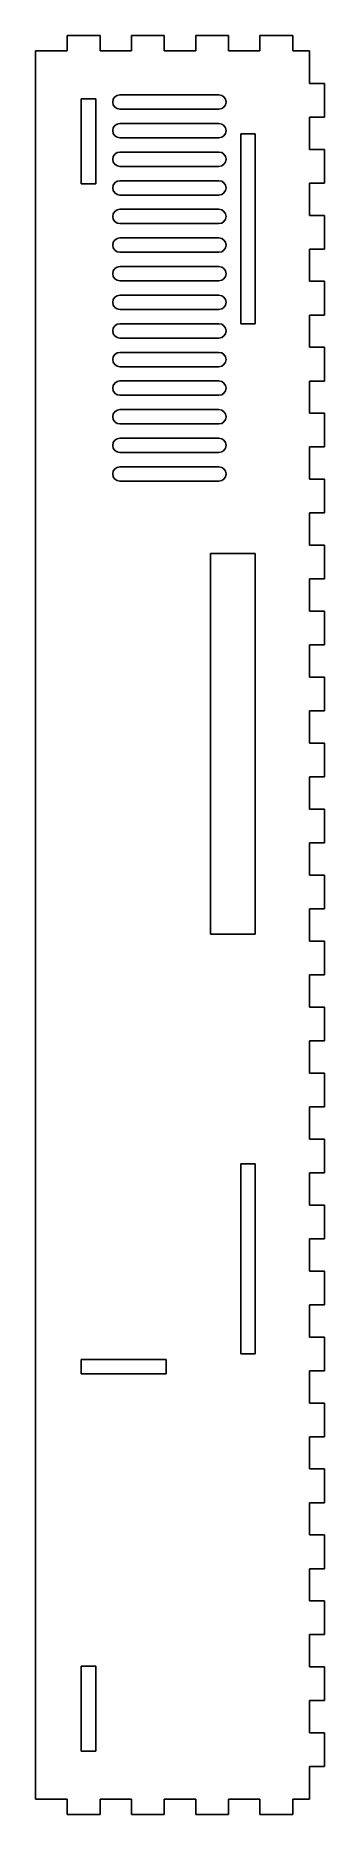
# Model space of a CAD drawing. Extents: x 0 to 61, y 0 to 373.
import ezdxf

# ---------------------------------------------------------------- set-up
doc = ezdxf.new("R2010")
doc.units = 0
doc.layers.add('CUT', color=1, linetype='CONTINUOUS')

msp = doc.modelspace()

# ---------------------------------------------------------------- linework, layer by layer
at = {"layer": 'CUT'}
for p, q in [((6.6717, 369.82), (6.6717, 373)), ((13.5683, 373), (6.6717, 373)), ((13.5683, 369.82), (13.5683, 373)), ((20.165, 369.82), (20.165, 373)), ((27.0617, 373), (20.165, 373)), ((27.0617, 369.82), (27.0617, 373)), ((33.6583, 369.82), (33.6583, 373)), ((40.555, 373), (33.6583, 373)), ((40.555, 369.82), (40.555, 373)), ((47.1517, 369.82), (47.1517, 373)), ((54.0483, 373), (47.1517, 373)), ((54.0483, 369.82), (54.0483, 373)), ((6.6717, 369.82), (0, 369.82)), ((0, 3.18), (0, 369.82)), ((20.165, 369.82), (13.5683, 369.82)), ((33.6583, 369.82), (27.0617, 369.82)), ((47.1517, 369.82), (40.555, 369.82)), ((57.54, 369.82), (54.0483, 369.82)), ((57.54, 362.9773), (57.54, 369.82)), ((60.72, 362.9773), (57.54, 362.9773)), ((60.72, 355.9095), (60.72, 362.9773)), ((9.615, 341.895), (9.615, 359.745)), ((12.645, 359.745), (9.615, 359.745)), ((12.645, 341.895), (12.645, 359.745)), ((38.54, 360.57), (17.72, 360.57)), ((38.54, 357.57), (17.72, 357.57)), ((38.54, 354.57), (17.72, 354.57)), ((57.54, 349.1418), (57.54, 355.9095)), ((60.72, 355.9095), (57.54, 355.9095)), ((38.54, 351.57), (17.72, 351.57)), ((43.115, 312.575), (43.115, 352.425)), ((46.145, 352.425), (43.115, 352.425)), ((46.145, 312.575), (46.145, 352.425)), ((38.54, 348.57), (17.72, 348.57)), ((60.72, 349.1418), (57.54, 349.1418)), ((60.72, 342.0741), (60.72, 349.1418)), ((38.54, 345.57), (17.72, 345.57)), ((12.645, 341.895), (9.615, 341.895)), ((38.54, 342.57), (17.72, 342.57)), ((38.54, 339.57), (17.72, 339.57)), ((57.54, 335.3063), (57.54, 342.0741)), ((60.72, 342.0741), (57.54, 342.0741)), ((38.54, 336.57), (17.72, 336.57)), ((38.54, 333.57), (17.72, 333.57)), ((60.72, 335.3063), (57.54, 335.3063)), ((60.72, 328.2386), (60.72, 335.3063)), ((38.54, 330.57), (17.72, 330.57)), ((38.54, 327.57), (17.72, 327.57)), ((38.54, 324.57), (17.72, 324.57)), ((57.54, 321.4708), (57.54, 328.2386)), ((60.72, 328.2386), (57.54, 328.2386)), ((38.54, 321.57), (17.72, 321.57)), ((60.72, 321.4708), (57.54, 321.4708)), ((60.72, 314.4031), (60.72, 321.4708)), ((38.54, 318.57), (17.72, 318.57)), ((38.54, 315.57), (17.72, 315.57)), ((57.54, 307.6354), (57.54, 314.4031)), ((60.72, 314.4031), (57.54, 314.4031)), ((38.54, 312.57), (17.72, 312.57)), ((46.145, 312.575), (43.115, 312.575)), ((38.54, 309.57), (17.72, 309.57)), ((38.54, 306.57), (17.72, 306.57)), ((60.72, 307.6354), (57.54, 307.6354)), ((60.72, 300.5676), (60.72, 307.6354)), ((38.54, 303.57), (17.72, 303.57)), ((38.54, 300.57), (17.72, 300.57)), ((57.54, 293.7999), (57.54, 300.5676)), ((60.72, 300.5676), (57.54, 300.5676)), ((38.54, 297.57), (17.72, 297.57)), ((38.54, 294.57), (17.72, 294.57)), ((38.54, 291.57), (17.72, 291.57)), ((60.72, 293.7999), (57.54, 293.7999)), ((60.72, 286.7322), (60.72, 293.7999)), ((38.54, 288.57), (17.72, 288.57)), ((38.54, 285.57), (17.72, 285.57)), ((57.54, 279.9644), (57.54, 286.7322)), ((60.72, 286.7322), (57.54, 286.7322)), ((38.54, 282.57), (17.72, 282.57)), ((60.72, 279.9644), (57.54, 279.9644)), ((60.72, 272.8967), (60.72, 279.9644)), ((38.54, 279.57), (17.72, 279.57)), ((57.54, 266.129), (57.54, 272.8967)), ((60.72, 272.8967), (57.54, 272.8967)), ((60.72, 266.129), (57.54, 266.129)), ((60.72, 259.0612), (60.72, 266.129)), ((36.755, 184.575), (36.755, 264.425)), ((46.145, 264.425), (36.755, 264.425)), ((46.145, 184.575), (46.145, 264.425)), ((57.54, 252.2935), (57.54, 259.0612)), ((60.72, 259.0612), (57.54, 259.0612)), ((60.72, 252.2935), (57.54, 252.2935)), ((60.72, 245.2258), (60.72, 252.2935)), ((57.54, 238.458), (57.54, 245.2258)), ((60.72, 245.2258), (57.54, 245.2258)), ((60.72, 238.458), (57.54, 238.458)), ((60.72, 231.3903), (60.72, 238.458)), ((57.54, 224.6225), (57.54, 231.3903)), ((60.72, 231.3903), (57.54, 231.3903)), ((60.72, 224.6225), (57.54, 224.6225)), ((60.72, 217.5548), (60.72, 224.6225)), ((57.54, 210.7871), (57.54, 217.5548)), ((60.72, 217.5548), (57.54, 217.5548)), ((60.72, 210.7871), (57.54, 210.7871)), ((60.72, 203.7193), (60.72, 210.7871)), ((57.54, 196.9516), (57.54, 203.7193)), ((60.72, 203.7193), (57.54, 203.7193)), ((60.72, 196.9516), (57.54, 196.9516)), ((60.72, 189.8839), (60.72, 196.9516)), ((57.54, 183.1161), (57.54, 189.8839)), ((60.72, 189.8839), (57.54, 189.8839)), ((46.145, 184.575), (36.755, 184.575)), ((60.72, 183.1161), (57.54, 183.1161)), ((60.72, 176.0484), (60.72, 183.1161)), ((57.54, 169.2807), (57.54, 176.0484)), ((60.72, 176.0484), (57.54, 176.0484)), ((60.72, 169.2807), (57.54, 169.2807)), ((60.72, 162.2129), (60.72, 169.2807)), ((57.54, 155.4452), (57.54, 162.2129)), ((60.72, 162.2129), (57.54, 162.2129)), ((60.72, 155.4452), (57.54, 155.4452)), ((60.72, 148.3775), (60.72, 155.4452)), ((57.54, 141.6097), (57.54, 148.3775)), ((60.72, 148.3775), (57.54, 148.3775)), ((60.72, 141.6097), (57.54, 141.6097)), ((60.72, 134.542), (60.72, 141.6097)), ((43.115, 96.575), (43.115, 136.425)), ((46.145, 136.425), (43.115, 136.425)), ((46.145, 96.575), (46.145, 136.425)), ((57.54, 127.7742), (57.54, 134.542)), ((60.72, 134.542), (57.54, 134.542)), ((60.72, 127.7742), (57.54, 127.7742)), ((60.72, 120.7065), (60.72, 127.7742)), ((57.54, 113.9388), (57.54, 120.7065)), ((60.72, 120.7065), (57.54, 120.7065)), ((60.72, 113.9388), (57.54, 113.9388)), ((60.72, 106.871), (60.72, 113.9388)), ((57.54, 100.1033), (57.54, 106.871)), ((60.72, 106.871), (57.54, 106.871)), ((60.72, 100.1033), (57.54, 100.1033)), ((60.72, 93.0356), (60.72, 100.1033)), ((9.615, 92.395), (9.615, 95.425)), ((27.465, 95.425), (9.615, 95.425)), ((27.465, 92.395), (27.465, 95.425)), ((46.145, 96.575), (43.115, 96.575)), ((27.465, 92.395), (9.615, 92.395)), ((57.54, 86.2678), (57.54, 93.0356)), ((60.72, 93.0356), (57.54, 93.0356)), ((60.72, 86.2678), (57.54, 86.2678)), ((60.72, 79.2001), (60.72, 86.2678)), ((57.54, 72.4324), (57.54, 79.2001)), ((60.72, 79.2001), (57.54, 79.2001)), ((60.72, 72.4324), (57.54, 72.4324)), ((60.72, 65.3646), (60.72, 72.4324)), ((57.54, 58.5969), (57.54, 65.3646)), ((60.72, 65.3646), (57.54, 65.3646)), ((60.72, 58.5969), (57.54, 58.5969)), ((60.72, 51.5292), (60.72, 58.5969)), ((57.54, 44.7614), (57.54, 51.5292)), ((60.72, 51.5292), (57.54, 51.5292)), ((60.72, 44.7614), (57.54, 44.7614)), ((60.72, 37.6937), (60.72, 44.7614)), ((57.54, 30.9259), (57.54, 37.6937)), ((60.72, 37.6937), (57.54, 37.6937)), ((9.615, 13.255), (9.615, 31.105)), ((12.645, 31.105), (9.615, 31.105)), ((12.645, 13.255), (12.645, 31.105)), ((60.72, 30.9259), (57.54, 30.9259)), ((60.72, 23.8582), (60.72, 30.9259)), ((57.54, 17.0905), (57.54, 23.8582)), ((60.72, 23.8582), (57.54, 23.8582)), ((60.72, 17.0905), (57.54, 17.0905)), ((60.72, 10.0227), (60.72, 17.0905)), ((12.645, 13.255), (9.615, 13.255)), ((57.54, 3.18), (57.54, 10.0227)), ((60.72, 10.0227), (57.54, 10.0227)), ((6.6717, 3.18), (0, 3.18)), ((6.6717, 0), (6.6717, 3.18)), ((13.5683, 0), (6.6717, 0)), ((13.5683, 0), (13.5683, 3.18)), ((20.165, 3.18), (13.5683, 3.18)), ((20.165, 0), (20.165, 3.18)), ((27.0617, 0), (20.165, 0)), ((27.0617, 0), (27.0617, 3.18)), ((33.6583, 3.18), (27.0617, 3.18)), ((33.6583, 0), (33.6583, 3.18)), ((40.555, 0), (33.6583, 0)), ((40.555, 0), (40.555, 3.18)), ((47.1517, 3.18), (40.555, 3.18)), ((47.1517, 0), (47.1517, 3.18)), ((54.0483, 0), (47.1517, 0)), ((54.0483, 0), (54.0483, 3.18)), ((57.54, 3.18), (54.0483, 3.18))]:
    msp.add_line(p, q, dxfattribs=at)
for centre, start, end in [((17.72, 359.07), 90, 270), ((38.54, 359.07), 270, 90), ((17.72, 353.07), 90, 270), ((38.54, 353.07), 270, 90), ((17.72, 347.07), 90, 270), ((38.54, 347.07), 270, 90), ((17.72, 341.07), 90, 270), ((38.54, 341.07), 270, 90), ((17.72, 335.07), 90, 270), ((38.54, 335.07), 270, 90), ((17.72, 329.07), 90, 270), ((38.54, 329.07), 270, 90), ((17.72, 323.07), 90, 270), ((38.54, 323.07), 270, 90), ((17.72, 317.07), 90, 270), ((38.54, 317.07), 270, 90), ((17.72, 311.07), 90, 270), ((38.54, 311.07), 270, 90), ((17.72, 305.07), 90, 270), ((38.54, 305.07), 270, 90), ((17.72, 299.07), 90, 270), ((38.54, 299.07), 270, 90), ((17.72, 293.07), 90, 270), ((38.54, 293.07), 270, 90), ((17.72, 287.07), 90, 270), ((38.54, 287.07), 270, 90), ((17.72, 281.07), 90, 270), ((38.54, 281.07), 270, 90)]:
    msp.add_arc(centre, 1.5, start, end, dxfattribs=at)

doc.saveas('drawing.dxf')
